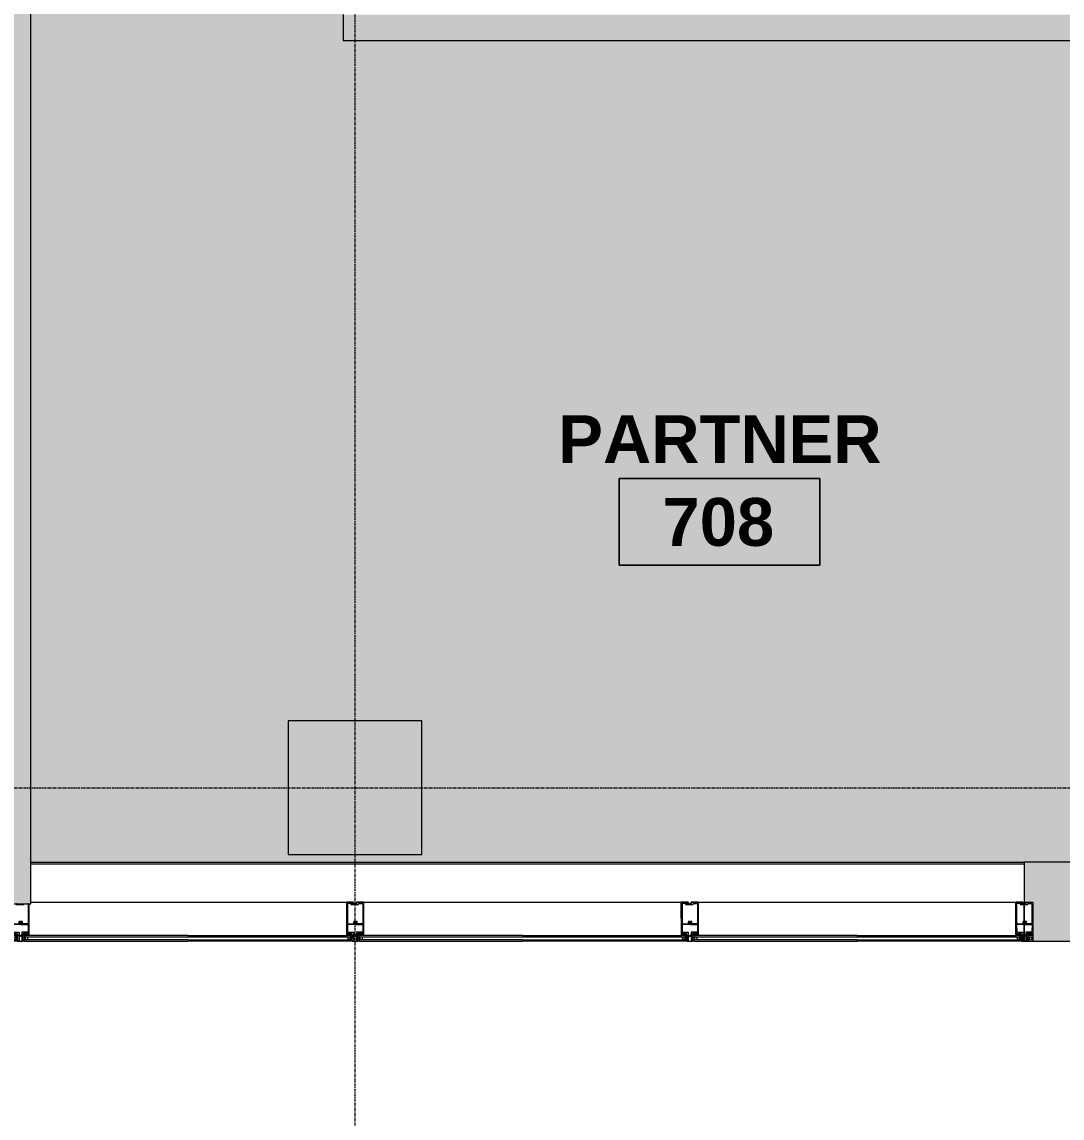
# Model space of a CAD drawing. Header units: inches. Extents: x -203 to 2070, y -968 to 768.
# Drawn here: x 1495 to 1681.5, y -570.5 to -374.1 of the extents above; entities that cross this region are included whole.
import ezdxf

# ---------------------------------------------------------------- set-up
doc = ezdxf.new("R2010")
doc.units = ezdxf.units.IN
doc.header["$MEASUREMENT"] = 0
doc.linetypes.add('Grid Line 1_2_', pattern=[0.875, 0.5, -0.125, 0.125, -0.125])
for name, color, linetype, lineweight in [('A-AREA-IDEN', 2, 'Continuous', 9), ('A-DETL-GENF', 92, 'Continuous', 9), ('A-DETL-THIN', 151, 'Continuous', 9), ('A-Glaz-Exst', 7, 'Continuous', 9), ('A-WALL', 113, 'Continuous', 13), ('A-Wall-Exst', 7, 'Continuous', 9), ('A-WALL-PATT', 111, 'Continuous', 13), ('Jenner and Block 7fl_BB_dwg', 8, 'Continuous', 9), ('S-GRID', 1, 'Continuous', 9)]:
    doc.layers.add(name, color=color, linetype=linetype, lineweight=lineweight)
doc.styles.add('Swis721 Lt BT_B', font='', dxfattribs={"height": 8.583975})
doc.styles.get('Swis721 Lt BT_B').set_extended_font_data('Swis721 Lt BT', bold=True)

# ---------------------------------------------------------------- blocks, each defined once
blk = doc.blocks.new('Jenner and Block 7fl_BB_dwg_CW-STRIP-V14-LEVEL 7 - POWER _ SIGNAL')
at = {"layer": 'A-Glaz-Exst'}
for p, q in [((-124.05, -51.17), (-123.01, -50.73)), ((-120.76, -51.54), (-120.96, -51.08)), ((-127.5, -52.64), (-124.39, -51.32)), ((-124.23, -51.38), (-123.91, -52.13)), ((-124.09, -52.63), (-124.08, -52.59)), ((-124.09, -52.78), (-124.03, -52.91)), ((-124.06, -52.65), (-124.04, -52.6)), ((-124.04, -52.43), (-123.99, -52.37)), ((-124.01, -52.57), (-123.8, -52.48)), ((-123.96, -52.47), (-123.97, -52.44)), ((-123.96, -52.36), (-123.88, -52.36)), ((-123.92, -52.42), (-123.9, -52.45)), ((-123.75, -52.48), (-123.71, -52.5)), ((-123.74, -52.44), (-123.69, -52.46)), ((-123.25, -53.69), (-123.64, -52.78)), ((-123.59, -52.56), (-123.13, -53.64)), ((-121.88, -51.54), (-122.01, -51.58)), ((-121.75, -51.73), (-121.85, -51.55)), ((-121.68, -51.87), (-121.79, -51.93)), ((-121.72, -51.64), (-121.66, -51.83)), ((-127.2, -53.33), (-127.26, -53.35)), ((-126.62, -54.54), (-127.12, -53.36)), ((-126.7, -54.61), (-126.64, -54.58)), ((-126.42, -55.17), (-123.32, -53.85)), ((-122.97, -53.7), (-121.94, -53.26))]:
    blk.add_line(p, q, dxfattribs=at)
at = {"layer": 'A-Glaz-Exst', "flags": 128}
for points in [[(-133.51, -24.09), (-122.34, -50.38), (-122.08, -51.01), (-121.85, -50.92), (-133.28, -23.99)], [(-132.82, -23.8), (-121.39, -50.72), (-121.16, -50.62), (-132.59, -23.7)], [(-122.46, -50.43), (-122.48, -50.37), (-127.6, -52.55)], [(-127.6, -52.55), (-122.48, -50.37), (-122.46, -50.43), (-122.34, -50.38), (-122.46, -50.43), (-122.69, -50.53)], [(-122.85, -50.8), (-122.46, -51.72), (-121.94, -51.5), (-121.95, -51.47), (-121.99, -51.48), (-122.01, -51.45), (-121.87, -51.38), (-121.85, -51.42), (-121.89, -51.45), (-121.88, -51.47), (-121.82, -51.45), (-120.96, -51.08), (-121.06, -50.85)], [(-122.34, -50.38), (-122.54, -50.87), (-122.2, -50.73), (-122.69, -50.53), (-122.37, -51.28)], [(-121.82, -51.45), (-120.96, -51.08), (-121.06, -50.85), (-122.21, -51.34)], [(-121.99, -50.5), (-122.02, -50.42), (-121.62, -50.24), (-121.59, -50.33)], [(-121.96, -50.56), (-121.94, -50.62), (-121.84, -50.78), (-121.49, -50.63), (-121.54, -50.45), (-121.56, -50.39)], [(-109.83, -79.22), (-121.26, -52.3), (-121.49, -52.4), (-121.22, -53.03), (-121.34, -53.08), (-121.31, -53.13), (-126.43, -55.31)], [(-123.94, -52.21), (-124.27, -52.35), (-124.17, -52.58), (-123.98, -52.5)], [(-123.87, -52.45), (-123.67, -52.37), (-124.11, -51.34)], [(-124.08, -52.57), (-124.09, -52.55), (-123.98, -52.5), (-124, -52.45), (-124.02, -52.45)], [(-123.87, -52.39), (-123.89, -52.4), (-123.87, -52.45), (-123.76, -52.41), (-123.75, -52.43)], [(-121.87, -53.1), (-122.26, -52.18), (-121.74, -51.96), (-121.73, -51.99), (-121.77, -52.01), (-121.75, -52.05), (-121.61, -51.99), (-121.63, -51.95), (-121.67, -51.96), (-121.68, -51.93), (-121.57, -51.89), (-121.69, -51.6), (-121.7, -51.6), (-121.69, -51.6), (-121.57, -51.89), (-120.76, -51.54), (-120.67, -51.77), (-121.82, -52.26)], [(-122.05, -51.56), (-122.05, -51.55), (-121.94, -51.5)], [(-110.06, -79.32), (-121.22, -53.03), (-121.71, -52.83), (-121.37, -52.68), (-121.57, -53.17), (-121.88, -52.43)], [(-121.7, -51.74), (-121.82, -51.45), (-121.7, -51.74), (-121.71, -51.74)], [(-121.81, -51.97), (-121.8, -51.98), (-121.74, -51.96)], [(-121.08, -52.63), (-121.11, -52.57), (-121.15, -52.39), (-120.81, -52.24), (-120.71, -52.4), (-120.68, -52.46)], [(-121.06, -52.69), (-121.02, -52.77), (-120.62, -52.6), (-120.66, -52.52)], [(-109.37, -79.03), (-120.8, -52.1), (-120.57, -52), (-109.14, -78.93)], [(-126.43, -55.31), (-121.31, -53.13), (-121.34, -53.08), (-121.57, -53.17)]]:
    blk.add_lwpolyline(points, dxfattribs=at)
blk.add_lwpolyline([(-120.67, -51.77), (-120.76, -51.54), (-121.57, -51.89), (-120.76, -51.54)], close=True, dxfattribs=at)
at = {"layer": 'A-Glaz-Exst'}
for centre, radius in [((-121.98, -50.53), 0.0312), ((-121.57, -50.36), 0.0313), ((-121.07, -52.66), 0.0312), ((-120.67, -52.49), 0.0312)]:
    blk.add_circle(centre, radius, dxfattribs=at)
for centre, radius, start, end in [((-122.96, -50.85), 0.125, 23.0045, 113.0045), ((-122.22, -51.15), 0.313, 76.1346, 149.8744), ((-122.18, -51.16), 0.221, 68.0045, 194.8744), ((-121.97, -51.25), 0.257, 114.4891, 201.5199), ((-121.43, -51.25), 0.531, 84.932, 141.077), ((-121.55, -50.92), 0.145, 75.2021, 272.5168), ((-121.46, -50.89), 0.13, 309.3067, 96.5963), ((-121.06, -50.72), 0.266, 174.932, 231.077), ((-121.01, -50.7), 0.266, 174.932, 231.077), ((-120.95, -50.67), 0.266, 174.932, 231.077), ((-120.89, -50.65), 0.266, 174.932, 231.077), ((-127.45, -52.75), 0.125, 113.0045, 144.8243), ((-124.34, -51.43), 0.125, 23.0045, 113.0045), ((-124, -51.29), 0.125, 113.0045, 203.0045), ((-124.01, -52.66), 0.089, 160.7135, 253.0177), ((-124.03, -52.23), 0.548, 263.7768, 322.8434), ((-124.09, -52.58), 0.0197, 337.7655, 23.0045), ((-123.99, -52.65), 0.0695, 179.3043, 235.285), ((-124.03, -52.58), 0.0139, 50.356, 225.537), ((-124.03, -52.44), 0.016, 138.4428, 293.0045), ((-124.03, -52.23), 0.517, 269.0257, 316.9833), ((-124.05, -52.6), 0.0118, 337.7655, 45.537), ((-124.02, -52.26), 0.451, 268.6149, 317.394), ((-124.03, -52.23), 0.673, 269.5765, 305.68), ((-124.02, -52.56), 0.0118, 230.356, 293.0045), ((-123.96, -52.4), 0.04, 87.5662, 138.4428), ((-123.94, -52.43), 0.0306, 26.7074, 199.3016), ((-123.93, -52.46), 0.0306, 206.7074, 19.3016), ((-123.97, -52.16), 0.0625, 293.0045, 23.0045), ((-123.88, -52.38), 0.016, 293.0045, 87.5662), ((-123.8, -52.47), 0.0118, 293.0045, 355.653), ((-123.77, -52.47), 0.0139, 0.472, 175.653), ((-123.75, -52.47), 0.0118, 180.472, 248.2435), ((-123.73, -52.43), 0.0197, 203.0045, 248.2435), ((-123.75, -52.55), 0.0695, 350.7239, 46.7046), ((-123.73, -52.54), 0.089, 332.9913, 65.2955), ((-122.26, -51.23), 0.125, 203.0045, 293.0045), ((-122.02, -51.55), 0.0312, 203.0045, 288.0045), ((-121.77, -52.38), 0.125, 113.0045, 203.0045), ((-121.88, -51.57), 0.0312, 23.0045, 108.0045), ((-121.67, -52.37), 0.221, 211.1346, 338.0045), ((-121.58, -52.16), 0.257, 204.4891, 291.5199), ((-121.78, -51.95), 0.0312, 118.0045, 203.0045), ((-121.69, -52.41), 0.313, 256.1346, 329.8744), ((-121.72, -51.71), 0.0313, 208.0045, 293.0045), ((-121.69, -51.63), 0.0313, 113.0045, 198.0045), ((-121.69, -51.84), 0.0312, 298.0045, 23.0045), ((-121.21, -51.77), 0.531, 264.932, 321.077), ((-121.06, -52.09), 0.145, 133.4921, 330.8069), ((-120.97, -52.04), 0.13, 309.4127, 96.7023), ((-120.57, -51.87), 0.266, 174.932, 231.077), ((-120.52, -51.85), 0.266, 174.932, 231.077), ((-120.46, -51.82), 0.266, 174.932, 231.077), ((-120.4, -51.8), 0.266, 174.932, 231.077), ((-127.18, -53.39), 0.0625, 23.0045, 113.0045), ((-126.71, -54.58), 0.0312, 203.0045, 293.0045), ((-126.65, -54.55), 0.0313, 293.0045, 23.0045), ((-123.37, -53.73), 0.125, 293.0045, 23.0045), ((-123.02, -53.59), 0.125, 203.0045, 293.0045), ((-121.98, -53.15), 0.125, 293.0045, 23.0045), ((-126.47, -55.05), 0.125, 261.1847, 293.0045)]:
    blk.add_arc(centre, radius, start, end, dxfattribs=at)
blk = doc.blocks.new('Jenner and Block 7fl_BB_dwg_CW-STRIP-5551912-LEVEL 7 - POWER _ SIGNAL')
at = {"layer": 'A-Glaz-Exst'}
for p, q in [((-124.05, -51.17), (-123.01, -50.73)), ((-120.76, -51.54), (-120.96, -51.08)), ((-127.34, -53.32), (-127.56, -52.8)), ((-127.5, -52.64), (-124.39, -51.32)), ((-124.23, -51.38), (-123.91, -52.13)), ((-124.09, -52.63), (-124.08, -52.59)), ((-124.09, -52.78), (-124.03, -52.91)), ((-124.06, -52.65), (-124.04, -52.6)), ((-124.04, -52.43), (-123.99, -52.37)), ((-124.01, -52.57), (-123.8, -52.48)), ((-123.96, -52.47), (-123.97, -52.44)), ((-123.96, -52.36), (-123.88, -52.36)), ((-123.92, -52.42), (-123.9, -52.45)), ((-123.75, -52.48), (-123.71, -52.5)), ((-123.74, -52.44), (-123.69, -52.46)), ((-123.25, -53.69), (-123.64, -52.78)), ((-123.59, -52.56), (-123.13, -53.64)), ((-121.88, -51.54), (-122.01, -51.58)), ((-121.75, -51.73), (-121.85, -51.55)), ((-121.68, -51.87), (-121.79, -51.93)), ((-121.72, -51.64), (-121.66, -51.83)), ((-127.2, -53.33), (-127.26, -53.35)), ((-126.62, -54.54), (-127.12, -53.36)), ((-126.7, -54.61), (-126.64, -54.58)), ((-126.42, -55.17), (-123.32, -53.85)), ((-122.97, -53.7), (-121.94, -53.26))]:
    blk.add_line(p, q, dxfattribs=at)
at = {"layer": 'A-Glaz-Exst', "flags": 128}
for points in [[(-133.51, -24.09), (-122.34, -50.38), (-122.08, -51.01), (-121.85, -50.92), (-133.28, -23.99)], [(-132.82, -23.8), (-121.39, -50.72), (-121.16, -50.62), (-132.59, -23.7)], [(-122.46, -50.43), (-122.48, -50.37), (-127.89, -52.67), (-127.4, -53.82), (-127.17, -53.72), (-127.4, -53.82), (-127.89, -52.67), (-122.48, -50.37), (-122.46, -50.43), (-122.34, -50.38), (-122.46, -50.43), (-122.69, -50.53)], [(-122.85, -50.8), (-122.46, -51.72), (-121.94, -51.5), (-121.95, -51.47), (-121.99, -51.48), (-122.01, -51.45), (-121.87, -51.38), (-121.85, -51.42), (-121.89, -51.45), (-121.88, -51.47), (-121.82, -51.45), (-120.96, -51.08), (-121.06, -50.85)], [(-122.34, -50.38), (-122.54, -50.87), (-122.2, -50.73), (-122.69, -50.53), (-122.37, -51.28)], [(-121.82, -51.45), (-120.96, -51.08), (-121.06, -50.85), (-122.21, -51.34)], [(-121.99, -50.5), (-122.02, -50.42), (-121.62, -50.24), (-121.59, -50.33)], [(-121.96, -50.56), (-121.94, -50.62), (-121.84, -50.78), (-121.49, -50.63), (-121.54, -50.45), (-121.56, -50.39)], [(-109.83, -79.22), (-121.26, -52.3), (-121.49, -52.4), (-121.22, -53.03), (-121.34, -53.08), (-121.31, -53.13), (-126.72, -55.43), (-127.21, -54.28), (-126.95, -54.17), (-126.98, -54.18), (-127.21, -54.28), (-126.72, -55.43), (-121.31, -53.13), (-121.34, -53.08), (-121.57, -53.17)], [(-123.94, -52.21), (-124.27, -52.35), (-124.17, -52.58), (-123.98, -52.5)], [(-123.87, -52.45), (-123.67, -52.37), (-124.11, -51.34)], [(-124.08, -52.57), (-124.09, -52.55), (-123.98, -52.5), (-124, -52.45), (-124.02, -52.45)], [(-123.87, -52.39), (-123.89, -52.4), (-123.87, -52.45), (-123.76, -52.41), (-123.75, -52.43)], [(-121.87, -53.1), (-122.26, -52.18), (-121.74, -51.96), (-121.73, -51.99), (-121.77, -52.01), (-121.75, -52.05), (-121.61, -51.99), (-121.63, -51.95), (-121.67, -51.96), (-121.68, -51.93), (-121.57, -51.89), (-121.69, -51.6), (-121.7, -51.6), (-121.69, -51.6), (-121.57, -51.89), (-120.76, -51.54), (-120.67, -51.77), (-121.82, -52.26)], [(-122.05, -51.56), (-122.05, -51.55), (-121.94, -51.5)], [(-110.06, -79.32), (-121.22, -53.03), (-121.71, -52.83), (-121.37, -52.68), (-121.57, -53.17), (-121.88, -52.43)], [(-121.7, -51.74), (-121.82, -51.45), (-121.7, -51.74), (-121.71, -51.74)], [(-121.81, -51.97), (-121.8, -51.98), (-121.74, -51.96)], [(-121.08, -52.63), (-121.11, -52.57), (-121.15, -52.39), (-120.81, -52.24), (-120.71, -52.4), (-120.68, -52.46)], [(-121.06, -52.69), (-121.02, -52.77), (-120.62, -52.6), (-120.66, -52.52)], [(-109.37, -79.03), (-120.8, -52.1), (-120.57, -52), (-109.14, -78.93)], [(-126.88, -54.24), (-126.91, -54.19), (-127.09, -53.75), (-126.74, -54.59)], [(-126.92, -54.33), (-126.83, -54.53), (-126.86, -54.54), (-126.88, -54.5), (-126.92, -54.51), (-126.86, -54.66), (-126.82, -54.64), (-126.84, -54.6), (-126.81, -54.58), (-126.59, -55.1)]]:
    blk.add_lwpolyline(points, dxfattribs=at)
blk.add_lwpolyline([(-120.67, -51.77), (-120.76, -51.54), (-121.57, -51.89), (-120.76, -51.54)], close=True, dxfattribs=at)
at = {"layer": 'A-Glaz-Exst'}
for centre, radius in [((-121.98, -50.53), 0.0312), ((-121.57, -50.36), 0.0313), ((-121.07, -52.66), 0.0312), ((-120.67, -52.49), 0.0312)]:
    blk.add_circle(centre, radius, dxfattribs=at)
for centre, radius, start, end in [((-122.96, -50.85), 0.125, 23.0045, 113.0045), ((-122.22, -51.15), 0.313, 76.1346, 149.8744), ((-122.18, -51.16), 0.221, 68.0045, 194.8744), ((-121.97, -51.25), 0.257, 114.4891, 201.5199), ((-121.43, -51.25), 0.531, 84.932, 141.077), ((-121.55, -50.92), 0.145, 75.2021, 272.5168), ((-121.46, -50.89), 0.13, 309.3067, 96.5963), ((-121.06, -50.72), 0.266, 174.932, 231.077), ((-121.01, -50.7), 0.266, 174.932, 231.077), ((-120.95, -50.67), 0.266, 174.932, 231.077), ((-120.89, -50.65), 0.266, 174.932, 231.077), ((-127.45, -52.75), 0.125, 113.0045, 203.0045), ((-124.34, -51.43), 0.125, 23.0045, 113.0045), ((-124, -51.29), 0.125, 113.0045, 203.0045), ((-124.01, -52.66), 0.089, 160.7135, 253.0177), ((-124.03, -52.23), 0.548, 263.7768, 322.8434), ((-124.09, -52.58), 0.0197, 337.7655, 23.0045), ((-123.99, -52.65), 0.0695, 179.3043, 235.285), ((-124.03, -52.58), 0.0139, 50.356, 225.537), ((-124.03, -52.44), 0.016, 138.4428, 293.0045), ((-124.03, -52.23), 0.517, 269.0257, 316.9833), ((-124.05, -52.6), 0.0118, 337.7655, 45.537), ((-124.02, -52.26), 0.451, 268.6149, 317.394), ((-124.03, -52.23), 0.673, 269.5765, 305.68), ((-124.02, -52.56), 0.0118, 230.356, 293.0045), ((-123.96, -52.4), 0.04, 87.5662, 138.4428), ((-123.94, -52.43), 0.0306, 26.7074, 199.3016), ((-123.93, -52.46), 0.0306, 206.7074, 19.3016), ((-123.97, -52.16), 0.0625, 293.0045, 23.0045), ((-123.88, -52.38), 0.016, 293.0045, 87.5662), ((-123.8, -52.47), 0.0118, 293.0045, 355.653), ((-123.77, -52.47), 0.0139, 0.472, 175.653), ((-123.75, -52.47), 0.0118, 180.472, 248.2435), ((-123.73, -52.43), 0.0197, 203.0045, 248.2435), ((-123.75, -52.55), 0.0695, 350.7239, 46.7046), ((-123.73, -52.54), 0.089, 332.9913, 65.2955), ((-122.26, -51.23), 0.125, 203.0045, 293.0045), ((-122.02, -51.55), 0.0312, 203.0045, 288.0045), ((-121.77, -52.38), 0.125, 113.0045, 203.0045), ((-121.88, -51.57), 0.0312, 23.0045, 108.0045), ((-121.67, -52.37), 0.221, 211.1346, 338.0045), ((-121.58, -52.16), 0.257, 204.4891, 291.5199), ((-121.78, -51.95), 0.0312, 118.0045, 203.0045), ((-121.69, -52.41), 0.313, 256.1346, 329.8744), ((-121.72, -51.71), 0.0313, 208.0045, 293.0045), ((-121.69, -51.63), 0.0313, 113.0045, 198.0045), ((-121.69, -51.84), 0.0312, 298.0045, 23.0045), ((-121.21, -51.77), 0.531, 264.932, 321.077), ((-121.06, -52.09), 0.145, 133.4921, 330.8069), ((-120.97, -52.04), 0.13, 309.4127, 96.7023), ((-120.57, -51.87), 0.266, 174.932, 231.077), ((-120.52, -51.85), 0.266, 174.932, 231.077), ((-120.46, -51.82), 0.266, 174.932, 231.077), ((-120.4, -51.8), 0.266, 174.932, 231.077), ((-127.29, -53.29), 0.0625, 203.0045, 293.0045), ((-127.18, -53.39), 0.0625, 23.0045, 113.0045), ((-127.15, -53.78), 0.0625, 23.0045, 113.0045), ((-127.15, -53.78), 0.0625, 23.0045, 113.0045), ((-126.94, -54.2), 0.0312, 23.0045, 113.0045), ((-126.94, -54.2), 0.0312, 23.0045, 113.0045), ((-126.89, -54.31), 0.0312, 113.0045, 203.0045), ((-126.91, -54.26), 0.0313, 293.0045, 23.0045), ((-126.71, -54.58), 0.0312, 203.0045, 293.0045), ((-126.65, -54.55), 0.0313, 293.0045, 23.0045), ((-123.37, -53.73), 0.125, 293.0045, 23.0045), ((-123.02, -53.59), 0.125, 203.0045, 293.0045), ((-121.98, -53.15), 0.125, 293.0045, 23.0045), ((-126.47, -55.05), 0.125, 203.0045, 293.0045)]:
    blk.add_arc(centre, radius, start, end, dxfattribs=at)
blk = doc.blocks.new('Jenner and Block 7fl_BB_dwg_CW-STRIP-V22-LEVEL 7 - POWER _ SIGNAL')
at = {"layer": 'A-Glaz-Exst'}
for p, q in [((-124.05, -51.17), (-123.01, -50.73)), ((-122.46, -50.43), (-122.48, -50.37)), ((-120.76, -51.54), (-120.96, -51.08)), ((-127.34, -53.32), (-127.56, -52.8)), ((-127.5, -52.64), (-124.39, -51.32)), ((-124.23, -51.38), (-123.91, -52.13)), ((-124.09, -52.63), (-124.08, -52.59)), ((-124.09, -52.78), (-124.03, -52.91)), ((-124.06, -52.65), (-124.04, -52.6)), ((-124.04, -52.43), (-123.99, -52.37)), ((-124.01, -52.57), (-123.8, -52.48)), ((-123.96, -52.47), (-123.97, -52.44)), ((-123.96, -52.36), (-123.88, -52.36)), ((-123.92, -52.42), (-123.9, -52.45)), ((-123.75, -52.48), (-123.71, -52.5)), ((-123.74, -52.44), (-123.69, -52.46)), ((-123.25, -53.69), (-123.64, -52.78)), ((-123.59, -52.56), (-123.13, -53.64)), ((-121.88, -51.54), (-122.01, -51.58)), ((-121.75, -51.73), (-121.85, -51.55)), ((-121.68, -51.87), (-121.79, -51.93)), ((-121.72, -51.64), (-121.66, -51.83)), ((-127.2, -53.33), (-127.26, -53.35)), ((-126.62, -54.54), (-127.12, -53.36)), ((-126.7, -54.61), (-126.64, -54.58)), ((-126.42, -55.17), (-123.32, -53.85)), ((-122.97, -53.7), (-121.94, -53.26))]:
    blk.add_line(p, q, dxfattribs=at)
at = {"layer": 'A-Glaz-Exst', "flags": 128}
for points in [[(-122.85, -50.8), (-122.46, -51.72), (-121.94, -51.5), (-121.95, -51.47), (-121.99, -51.48), (-122.01, -51.45), (-121.87, -51.38), (-121.85, -51.42), (-121.89, -51.45), (-121.88, -51.47), (-121.82, -51.45), (-120.96, -51.08), (-121.06, -50.85)], [(-122.48, -50.37), (-122.46, -50.43), (-122.34, -50.38), (-122.46, -50.43), (-122.69, -50.53)], [(-122.34, -50.38), (-122.54, -50.87), (-122.2, -50.73), (-122.69, -50.53), (-122.37, -51.28)], [(-122.37, -50.32), (-122.34, -50.38), (-122.08, -51.01), (-121.85, -50.92), (-122.14, -50.23)], [(-121.82, -51.45), (-120.96, -51.08), (-121.06, -50.85), (-122.21, -51.34)], [(-121.99, -50.5), (-122.02, -50.42), (-121.62, -50.24), (-121.59, -50.33)], [(-121.96, -50.56), (-121.94, -50.62), (-121.84, -50.78), (-121.49, -50.63), (-121.54, -50.45), (-121.56, -50.39)], [(-121.68, -50.03), (-121.39, -50.72), (-121.16, -50.62), (-121.45, -49.93)], [(-109.83, -79.22), (-121.26, -52.3), (-121.49, -52.4), (-121.22, -53.03), (-121.34, -53.08), (-121.31, -53.13), (-126.72, -55.43), (-127.21, -54.28), (-126.95, -54.17), (-126.98, -54.18), (-127.21, -54.28), (-126.72, -55.43), (-121.31, -53.13), (-121.34, -53.08), (-121.57, -53.17)], [(-123.94, -52.21), (-124.27, -52.35), (-124.17, -52.58), (-123.98, -52.5)], [(-123.87, -52.45), (-123.67, -52.37), (-124.11, -51.34)], [(-124.08, -52.57), (-124.09, -52.55), (-123.98, -52.5), (-124, -52.45), (-124.02, -52.45)], [(-123.87, -52.39), (-123.89, -52.4), (-123.87, -52.45), (-123.76, -52.41), (-123.75, -52.43)], [(-121.87, -53.1), (-122.26, -52.18), (-121.74, -51.96), (-121.73, -51.99), (-121.77, -52.01), (-121.75, -52.05), (-121.61, -51.99), (-121.63, -51.95), (-121.67, -51.96), (-121.68, -51.93), (-121.57, -51.89), (-121.69, -51.6), (-121.7, -51.6), (-121.69, -51.6), (-121.57, -51.89), (-120.76, -51.54), (-120.67, -51.77), (-121.82, -52.26)], [(-122.05, -51.56), (-122.05, -51.55), (-121.94, -51.5)], [(-110.06, -79.32), (-121.22, -53.03), (-121.71, -52.83), (-121.37, -52.68), (-121.57, -53.17), (-121.88, -52.43)], [(-121.7, -51.74), (-121.82, -51.45), (-121.7, -51.74), (-121.71, -51.74)], [(-121.81, -51.97), (-121.8, -51.98), (-121.74, -51.96)], [(-121.08, -52.63), (-121.11, -52.57), (-121.15, -52.39), (-120.81, -52.24), (-120.71, -52.4), (-120.68, -52.46)], [(-121.06, -52.69), (-121.02, -52.77), (-120.62, -52.6), (-120.66, -52.52)], [(-109.37, -79.03), (-120.8, -52.1), (-120.57, -52), (-109.14, -78.93)], [(-126.88, -54.24), (-126.91, -54.19), (-127.09, -53.75), (-126.74, -54.59)], [(-126.92, -54.33), (-126.83, -54.53), (-126.86, -54.54), (-126.88, -54.5), (-126.92, -54.51), (-126.86, -54.66), (-126.82, -54.64), (-126.84, -54.6), (-126.81, -54.58), (-126.59, -55.1)]]:
    blk.add_lwpolyline(points, dxfattribs=at)
for points in [[(-120.67, -51.77), (-120.76, -51.54), (-121.57, -51.89), (-120.76, -51.54)], [(-127.4, -53.82), (-127.17, -53.72)]]:
    blk.add_lwpolyline(points, close=True, dxfattribs=at)
at = {"layer": 'A-Glaz-Exst'}
for centre, radius in [((-121.98, -50.53), 0.0312), ((-121.57, -50.36), 0.0313), ((-121.07, -52.66), 0.0312), ((-120.67, -52.49), 0.0312)]:
    blk.add_circle(centre, radius, dxfattribs=at)
for centre, radius, start, end in [((-122.96, -50.85), 0.125, 23.0045, 113.0045), ((-122.22, -51.15), 0.313, 76.1346, 149.8744), ((-122.18, -51.16), 0.221, 68.0045, 194.8744), ((-121.97, -51.25), 0.257, 114.4891, 201.5199), ((-121.43, -51.25), 0.531, 84.932, 141.077), ((-121.55, -50.92), 0.145, 75.2021, 272.5168), ((-121.46, -50.89), 0.13, 309.3067, 96.5963), ((-121.06, -50.72), 0.266, 174.932, 231.077), ((-121.01, -50.7), 0.266, 174.932, 231.077), ((-120.95, -50.67), 0.266, 174.932, 231.077), ((-120.89, -50.65), 0.266, 174.932, 231.077), ((-127.45, -52.75), 0.125, 113.0045, 203.0045), ((-124.34, -51.43), 0.125, 23.0045, 113.0045), ((-124, -51.29), 0.125, 113.0045, 203.0045), ((-124.01, -52.66), 0.089, 160.7135, 253.0177), ((-124.03, -52.23), 0.548, 263.7768, 322.8434), ((-124.09, -52.58), 0.0197, 337.7655, 23.0045), ((-123.99, -52.65), 0.0695, 179.3043, 235.285), ((-124.03, -52.58), 0.0139, 50.356, 225.537), ((-124.03, -52.44), 0.016, 138.4428, 293.0045), ((-124.03, -52.23), 0.517, 269.0257, 316.9833), ((-124.05, -52.6), 0.0118, 337.7655, 45.537), ((-124.02, -52.26), 0.451, 268.6149, 317.394), ((-124.03, -52.23), 0.673, 269.5765, 305.68), ((-124.02, -52.56), 0.0118, 230.356, 293.0045), ((-123.96, -52.4), 0.04, 87.5662, 138.4428), ((-123.94, -52.43), 0.0306, 26.7074, 199.3016), ((-123.93, -52.46), 0.0306, 206.7074, 19.3016), ((-123.97, -52.16), 0.0625, 293.0045, 23.0045), ((-123.88, -52.38), 0.016, 293.0045, 87.5662), ((-123.8, -52.47), 0.0118, 293.0045, 355.653), ((-123.77, -52.47), 0.0139, 0.472, 175.653), ((-123.75, -52.47), 0.0118, 180.472, 248.2435), ((-123.73, -52.43), 0.0197, 203.0045, 248.2435), ((-123.75, -52.55), 0.0695, 350.7239, 46.7046), ((-123.73, -52.54), 0.089, 332.9913, 65.2955), ((-122.26, -51.23), 0.125, 203.0045, 293.0045), ((-122.02, -51.55), 0.0312, 203.0045, 288.0045), ((-121.77, -52.38), 0.125, 113.0045, 203.0045), ((-121.88, -51.57), 0.0312, 23.0045, 108.0045), ((-121.67, -52.37), 0.221, 211.1346, 338.0045), ((-121.58, -52.16), 0.257, 204.4891, 291.5199), ((-121.78, -51.95), 0.0312, 118.0045, 203.0045), ((-121.69, -52.41), 0.313, 256.1346, 329.8744), ((-121.72, -51.71), 0.0313, 208.0045, 293.0045), ((-121.69, -51.63), 0.0313, 113.0045, 198.0045), ((-121.69, -51.84), 0.0312, 298.0045, 23.0045), ((-121.21, -51.77), 0.531, 264.932, 321.077), ((-121.06, -52.09), 0.145, 133.4921, 330.8069), ((-120.97, -52.04), 0.13, 309.4127, 96.7023), ((-120.57, -51.87), 0.266, 174.932, 231.077), ((-120.52, -51.85), 0.266, 174.932, 231.077), ((-120.46, -51.82), 0.266, 174.932, 231.077), ((-120.4, -51.8), 0.266, 174.932, 231.077), ((-127.29, -53.29), 0.0625, 203.0045, 293.0045), ((-127.18, -53.39), 0.0625, 23.0045, 113.0045), ((-127.15, -53.78), 0.0625, 23.0045, 113.0045), ((-127.15, -53.78), 0.0625, 23.0045, 113.0045), ((-126.94, -54.2), 0.0312, 23.0045, 113.0045), ((-126.94, -54.2), 0.0312, 23.0045, 113.0045), ((-126.89, -54.31), 0.0312, 113.0045, 203.0045), ((-126.91, -54.26), 0.0313, 293.0045, 23.0045), ((-126.71, -54.58), 0.0312, 203.0045, 293.0045), ((-126.65, -54.55), 0.0313, 293.0045, 23.0045), ((-123.37, -53.73), 0.125, 293.0045, 23.0045), ((-123.02, -53.59), 0.125, 203.0045, 293.0045), ((-121.98, -53.15), 0.125, 293.0045, 23.0045), ((-126.47, -55.05), 0.125, 203.0045, 293.0045)]:
    blk.add_arc(centre, radius, start, end, dxfattribs=at)
blk = doc.blocks.new('Jenner and Block 7fl_BB_dwg-4985401-LEVEL 7 - POWER _ SIGNAL')
at = {"layer": 'A-Glaz-Exst'}
for p, q in [((1496.61, -524.94), (1674.68, -524.94)), ((1496.61, -531.81), (1553.23, -531.81)), ((1556.23, -531.81), (1613.23, -531.81)), ((1616.23, -531.81), (1673.23, -531.81))]:
    blk.add_line(p, q, dxfattribs=at)
at = {"layer": 'A-Wall-Exst', "flags": 128}
blk.add_lwpolyline([(1674.68, -531.81), (1674.68, -538.81), (1676.23, -538.81)], dxfattribs=at)
at = {"layer": 'A-WALL-PATT', "color": 7, "lineweight": 9}
blk.add_line((1674.68, -538.81), (1674.68, -531.81), dxfattribs=at)
at = {"rotation": 246.9955198969619}
for name, p in [('Jenner and Block 7fl_BB_dwg_CW-STRIP-V14-LEVEL 7 - POWER _ SIGNAL', (1494.73, -670.12)), ('Jenner and Block 7fl_BB_dwg_CW-STRIP-5551912-LEVEL 7 - POWER _ SIGNAL', (1554.73, -670.12)), ('Jenner and Block 7fl_BB_dwg_CW-STRIP-5551912-LEVEL 7 - POWER _ SIGNAL', (1614.73, -670.12)), ('Jenner and Block 7fl_BB_dwg_CW-STRIP-V22-LEVEL 7 - POWER _ SIGNAL', (1674.73, -670.12))]:
    blk.add_blockref(name, p, dxfattribs=at)
blk = doc.blocks.new('Jenner and Block 7fl_BB_dwg-V54-LEVEL 7 - POWER _ SIGNAL')
at = {"layer": 'A-Glaz-Exst'}
for p, q in [((1496.61, -524.94), (1674.68, -524.94)), ((1496.61, -531.81), (1553.23, -531.81)), ((1556.23, -531.81), (1613.23, -531.81)), ((1616.23, -531.81), (1673.23, -531.81))]:
    blk.add_line(p, q, dxfattribs=at)
at = {"layer": 'A-Wall-Exst', "flags": 128}
blk.add_lwpolyline([(1674.68, -531.81), (1674.68, -538.81), (1676.23, -538.81)], dxfattribs=at)
at = {"layer": 'A-WALL-PATT', "color": 7, "lineweight": 9}
blk.add_line((1674.68, -538.81), (1674.68, -531.81), dxfattribs=at)
at = {"rotation": 246.9955198969619}
for name, p in [('Jenner and Block 7fl_BB_dwg_CW-STRIP-V14-LEVEL 7 - POWER _ SIGNAL', (1494.73, -670.12)), ('Jenner and Block 7fl_BB_dwg_CW-STRIP-5551912-LEVEL 7 - POWER _ SIGNAL', (1554.73, -670.12)), ('Jenner and Block 7fl_BB_dwg_CW-STRIP-5551912-LEVEL 7 - POWER _ SIGNAL', (1614.73, -670.12)), ('Jenner and Block 7fl_BB_dwg_CW-STRIP-V22-LEVEL 7 - POWER _ SIGNAL', (1674.73, -670.12))]:
    blk.add_blockref(name, p, dxfattribs=at)
blk = doc.blocks.new('Room Tag - Room Name and Number-3379422-LEVEL 7 - POWER _ SIGNAL')
at = {"layer": 'A-AREA-IDEN'}
for p, q in [((-0.1881, -0.1636), (-0.1881, -0.0018)), ((-0.1881, -0.0018), (0.1869, -0.0018)), ((0.1869, -0.0018), (-0.1881, -0.0018)), ((-0.1881, -0.0018), (-0.1881, -0.1636)), ((0.1869, -0.0018), (0.1869, -0.1636)), ((0.1869, -0.1636), (0.1869, -0.0018)), ((0.1869, -0.1636), (-0.1881, -0.1636)), ((-0.1881, -0.1636), (0.1869, -0.1636))]:
    blk.add_line(p, q, dxfattribs=at)

msp = doc.modelspace()

# ---------------------------------------------------------------- hatches: boundary and pattern name
at = {"layer": 'A-DETL-GENF'}
h = msp.add_hatch(color=9, dxfattribs=at)
h.paths.add_polyline_path([(131.76, -847.99), (290.74, -780.5), (225.6, -627.04), (211.09, -633.2), (209.28, -628.94), (209.42, -628.88), (203.59, -616.37), (207.78, -614.42), (213.68, -627.08), (295.77, -592.23), (297.58, -596.49), (229.86, -625.23), (295, -778.69), (401.08, -733.65), (335.95, -580.2), (334.4, -580.86), (332.59, -576.6), (420.96, -539.09), (422.76, -543.35), (340.21, -578.39), (405.34, -731.84), (511.69, -686.69), (511.69, -619.13), (494.67, -619.13), (494.67, -614.13), (492.17, -614.13), (492.17, -540), (465.42, -540), (465.42, -525.24), (459.58, -527.72), (457.78, -523.46), (465.42, -520.22), (465.42, -507.38), (497.17, -507.38), (497.17, -511.56), (497.67, -511.56), (497.67, -516.56), (497.17, -516.56), (497.17, -614.13), (658.09, -614.13), (718.7, -588.4), (718.7, -513.05), (720.73, -513.05), (720.73, -508.94), (744.73, -508.94), (744.73, -513.19), (757.98, -510.06), (757.98, -505.44), (677.12, -505.36), (677.12, -505.44), (626.98, -505.44), (626.98, -505.32), (560.67, -505.32), (560.67, -516.56), (537.67, -516.56), (537.67, -511.56), (555.67, -511.56), (555.67, -395.31), (560.67, -395.31), (560.67, -438.44), (560.17, -438.44), (560.17, -441.94), (560.67, -441.94), (560.67, -498.32), (619.98, -498.32), (619.98, -477.94), (626.98, -477.94), (626.98, -501.94), (757.98, -501.94), (757.98, -376.94), (625.46, -376.94), (625.46, -433.44), (624.19, -433.44), (624.19, -433.94), (625.46, -433.94), (625.46, -441.94), (600.17, -441.94), (600.17, -438.44), (621.96, -438.44), (621.96, -303.25), (601.17, -303.25), (601.17, -299.75), (634.61, -299.75), (634.61, -357.01), (793.96, -357.01), (793.96, -230.99), (634.98, -230.99), (634.98, -254.99), (560.67, -254.98), (560.67, -299.75), (561.17, -299.75), (561.17, -303.25), (560.67, -303.25), (560.67, -346.75), (555.67, -346.75), (555.67, -249.98), (575.84, -249.98), (575.84, -200.84), (587.09, -200.84), (587.09, -243.74), (631.48, -243.74), (631.48, -224.99), (675.98, -224.99), (675.98, -160.84), (555.74, -160.84), (555.74, 0.66), (596.73, 0.66), (596.73, -16.34), (638.73, -16.34), (638.73, 0.66), (700.73, 0.66), (700.73, -16.34), (742.73, -16.34), (742.73, 0.66), (804.73, 0.66), (804.73, -16.34), (846.73, -16.34), (846.73, 0.66), (908.73, 0.66), (908.73, -16.34), (950.73, -16.34), (950.73, 0.66), (993.73, 0.66), (993.73, -121.74), (988.73, -121.74), (988.73, -121.34), (980.11, -121.34), (980.11, -122.59), (769.74, -122.59), (769.74, -217.72), (963.74, -217.72), (963.74, -199.94), (988.73, -199.94), (988.73, -161.74), (993.73, -161.74), (993.73, -227.33), (968.74, -227.33), (968.74, -227.44), (963.74, -227.44), (963.74, -224.72), (769.74, -224.72), (769.74, -224.99), (799.96, -224.99), (799.96, -303.86), (963.74, -303.86), (963.74, -267.44), (968.74, -267.44), (968.74, -343.74), (1450.3, -343.74), (1450.3, -347.49), (1376.3, -347.49), (1376.3, -524.65), (1491.98, -524.65), (1491.98, -347.49), (1490.3, -347.49), (1490.3, -343.74), (1499.3, -343.74), (1499.3, -347.49), (1496.61, -347.49), (1496.61, -524.65), (1723.7, -524.65), (1723.7, -377.36), (1552.61, -377.36), (1552.61, -347.49), (1539.3, -347.49), (1539.3, -343.74), (1552.61, -343.74), (1552.61, 339.9), (1723.3, 339.9), (1723.3, 351.59), (1731.86, 351.59), (1731.86, 355.59), (1736.48, 355.59), (1736.48, 351.59), (1910.23, 351.59), (1910.23, 580.43), (-120.35, 580.43), (-120.35, 406.96), (53.87, 406.96), (53.87, 426.96), (70.73, 426.96), (70.73, 422.34), (58.49, 422.34), (58.49, 402.34), (58.05, 402.34), (58.05, 327.65), (54.3, 327.65), (54.3, 402.34), (-120.35, 402.34), (-120.35, 286.96), (54.3, 286.96), (54.3, 287.65), (58.05, 287.65), (58.05, 279.65), (54.3, 279.65), (54.3, 282.34), (-120.35, 282.34), (-120.35, 166.96), (54.3, 166.96), (54.3, 239.65), (58.05, 239.65), (58.05, 160.65), (54.3, 160.65), (54.3, 162.34), (-120.35, 162.34), (-120.35, 0.55), (-80.76, 0.55), (-80.76, -12.89), (54.3, -12.89), (54.3, 120.65), (58.05, 120.65), (58.05, -20.2), (54.3, -20.2), (54.3, -17.52), (-80.76, -17.52), (-80.76, -30.95), (-120.35, -30.95), (-120.35, -193.04), (54.3, -193.04), (54.3, -60.2), (58.05, -60.2), (58.05, -218.21), (72.52, -252.29), (69.07, -253.76), (54.3, -218.97), (54.3, -197.66), (-120.35, -197.66), (-120.35, -254.17), (-74.96, -361.1), (84.5, -290.1), (84.7, -290.58), (88.16, -289.11), (140.82, -413.14), (137.36, -414.61), (86.31, -294.36), (-73.15, -365.35), (42.67, -638.13), (201.92, -566.67), (175.4, -504.2), (178.85, -502.74), (207.15, -569.39), (190.31, -576.95), (190.88, -578.17), (186.68, -580.12), (186.09, -578.85), (44.47, -642.39), (120.79, -822.14)], flags=0)
h.paths.add_polyline_path([(225.76, -805.76), (216.38, -783.67), (238.47, -774.29), (247.85, -796.38), (232.98, -802.69)], flags=0)
h.paths.add_polyline_path([(446.67, -711.97), (437.29, -689.88), (459.38, -680.5), (468.76, -702.59), (455.33, -708.29)], flags=0)
h.paths.add_polyline_path([(516.31, -684.73), (893.34, -524.65), (967.94, -524.65), (967.94, -523.31), (944.23, -523.31), (944.23, -523.6), (744.73, -523.6), (744.73, -532.94), (723.7, -532.94), (723.7, -561.42), (744.73, -561.42), (744.73, -585.42), (723.7, -585.42), (723.7, -591.71), (659.11, -619.13), (590.81, -619.13), (590.81, -647.06), (516.73, -647.06), (516.73, -643.56), (587.31, -643.56), (587.31, -619.13), (516.31, -619.13), (516.31, -647.06)], flags=0)
h.paths.add_polyline_path([(262.35, -545.88), (246.3, -508.06), (353.1, -462.71), (227.52, -166.92), (120.79, -212.45), (111.01, -189.4), (111.01, 5.62), (114.76, 5.62), (114.76, -27.82), (206.98, -27.82), (206.98, 5.62), (253.21, 5.62), (256.4, 0.1), (258.31, 0.1), (258.31, -3.4), (257.26, -3.4), (257.26, -33.09), (236.48, -33.09), (236.48, -149.24), (377.3, -149.23), (377.29, -3.4), (298.31, -3.4), (298.31, 0.1), (494.79, 0.1), (494.79, -99.48), (491.3, -99.48), (491.29, -3.4), (380.79, -3.4), (380.8, -149.23), (491.3, -149.22), (491.31, -139.48), (494.8, -139.48), (494.81, -201.31), (491.31, -201.31), (491.3, -152.72), (236.48, -152.74), (236.48, -179.07), (297.94, -323.84), (491.32, -323.82), (491.32, -321.75), (494.82, -321.75), (494.83, -446.72), (415.96, -480.36), (414.59, -477.14), (491.33, -444.4), (491.32, -327.32), (299.43, -327.34), (370.94, -495.76), (377.8, -492.83), (379.17, -496.05), (369.08, -500.35), (354.47, -465.93), (287.28, -494.46), (301.97, -529.06), (263.06, -545.58)], flags=0)
h.paths.add_polyline_path([(263.06, -541.78), (297.38, -527.21), (284.06, -495.83), (271.83, -501.02), (281.21, -523.11), (259.11, -532.49), (262.35, -540.12)], flags=0)
h.paths.add_polyline_path([(3.31, -538.98), (-6.07, -516.89), (16.02, -507.51), (19.36, -515.37), (155.59, -457.53), (153, -451.43), (156.45, -449.96), (163.22, -465.92), (159.77, -467.38), (157.39, -461.78), (21.16, -519.62), (25.4, -529.6), (16.02, -533.58)], flags=0)
h.paths.add_polyline_path([(492.17, -535.38), (492.17, -532.94), (471.73, -532.94), (471.73, -512), (470.05, -512), (470.05, -535.38), (471.73, -535.38)], flags=0)
h.paths.add_polyline_path([(1542.73, -523.31), (1542.73, -499.31), (1566.73, -499.31), (1566.73, -523.31), (1552.61, -523.31)], flags=0)
h.paths.add_polyline_path([(895.22, -520.1), (940.73, -520.1), (940.73, -497.31), (963.74, -497.31), (963.74, -457.44), (946.48, -457.44), (946.48, -308.86), (799.96, -308.86), (799.96, -363.01), (625.46, -363.01), (625.46, -370.94), (763.98, -370.94), (763.98, -513.56), (744.73, -513.56), (744.73, -520.1), (894.33, -520.1)], flags=0)
h.paths.add_polyline_path([(963.74, -452.44), (963.74, -308.86), (951.48, -308.86), (951.48, -452.44)], flags=0)
h.paths.add_polyline_path([(626.18, -357.01), (631.11, -357.01), (631.11, -303.25), (625.46, -303.25), (625.46, -357.01)], flags=0)
h.paths.add_polyline_path([(1130.73, -287.8), (1048.58, -287.8), (1048.57, -116.84), (1052.07, -116.84), (1052.07, -120.24), (1162.56, -120.21), (1162.56, -3.4), (1052.06, -3.4), (1052.05, -76.84), (1048.57, -76.84), (1048.56, 0.1), (1491.14, 0.1), (1491.14, -77.99), (1487.64, -77.99), (1487.64, -3.4), (1268.73, -3.4), (1268.73, -29.34), (1240.73, -29.34), (1240.73, -3.4), (1166.06, -3.4), (1166.06, -120.24), (1487.64, -120.24), (1487.64, -117.99), (1491.14, -117.99), (1491.14, -287.8), (1483.46, -287.8), (1483.46, -284.3), (1487.64, -284.3), (1487.64, -123.74), (1052.07, -123.74), (1052.08, -284.3), (1443.46, -284.3), (1443.46, -287.8), (1133.48, -287.8)], flags=0)
h.paths.add_polyline_path([(491.32, -281.75), (491.31, -225.31), (471.73, -225.31), (471.73, -201.31), (494.81, -201.31), (494.82, -281.75)], flags=0)
h.paths.add_polyline_path([(766.24, -224.99), (766.24, -204.81), (679.48, -204.81), (679.48, -224.99), (739.5, -224.99)], flags=0)
h.paths.add_polyline_path([(434.77, -205.94), (434.77, -205.94), (434.77, -205.85)], flags=0)
h.paths.add_polyline_path([(698.39, -201.31), (766.24, -201.31), (766.24, -119.34), (679.48, -119.34), (679.48, -201.31), (680.09, -201.31)], flags=0)
h.paths.add_polyline_path([(433.45, -190.03), (433.45, -190.03), (433.25, -189.97)], flags=0)
h.paths.add_polyline_path([(404.45, -190.03), (404.45, -190.03), (404.25, -189.97)], flags=0)
h.paths.add_polyline_path([(232.98, -170.83), (232.98, -164.59), (230.74, -165.55), (232.3, -169.22)], flags=0)
h.paths.add_polyline_path([(227.86, -167.28), (227.67, -166.85), (227.57, -166.9)], flags=0)
h.paths.add_polyline_path([(584.68, -146.84), (668.23, -146.84), (668.23, -111.34), (771.73, -111.34), (771.73, -24.34), (569.74, -24.34), (569.74, -146.84)], flags=0)
h.paths.add_polyline_path([(894.33, -111.34), (979.73, -111.34), (979.73, -24.34), (775.23, -24.34), (775.23, -111.34), (884.76, -111.34)], flags=0)
h.paths.add_polyline_path([(253.51, -29.34), (253.51, -1.91), (251.19, 2.12), (210.48, 2.12), (210.48, -27.82), (220.73, -27.82), (220.73, -1.34), (248.73, -1.34), (248.73, -29.34)], flags=0)
h.paths.add_polyline_path([(-117.75, -27.45), (-84.26, -27.45), (-84.26, -27.34), (-117.75, -27.34), (-117.75, -2.95), (-120.35, -2.95), (-120.35, -27.45)], flags=0)
h.paths.add_polyline_path([(525.46, 72.2), (435.18, 72.2), (435.18, 104.84), (438.68, 104.84), (438.68, 75.7), (561.35, 75.7), (561.34, 168.96), (526.67, 168.96), (526.67, 174.46), (530.17, 174.46), (530.17, 172.46), (561.34, 172.46), (561.34, 215.96), (530.17, 215.96), (530.17, 213.46), (526.67, 213.46), (526.67, 216.15), (402.59, 216.15), (402.6, 140.7), (439.25, 140.7), (439.25, 137.2), (361.25, 137.2), (361.25, 140.7), (382.34, 140.7), (382.34, 216.15), (240.34, 216.15), (240.35, 76.18), (361.35, 76.19), (361.35, 102.19), (364.85, 102.19), (364.85, 72.69), (159.58, 72.67), (159.58, 76.17), (236.85, 76.18), (236.85, 164.65), (114.51, 164.64), (114.51, 76.17), (119.58, 76.17), (119.58, 72.67), (111.01, 72.67), (111.01, 168.14), (236.84, 168.15), (236.84, 330.14), (118.59, 330.14), (118.59, 333.64), (240.34, 333.64), (240.34, 219.65), (561.34, 219.65), (561.34, 333.9), (564.84, 333.9), (564.85, 72.2), (536.11, 72.2)], flags=0)
h.paths.add_polyline_path([(1048.55, 72.75), (1048.55, 216.22), (808.52, 216.2), (808.52, 219.7), (768.52, 219.69), (768.52, 216.19), (766.27, 216.19), (766.27, 80.75), (992.98, 80.75), (992.98, 72.75), (762.77, 72.75), (762.77, 107.71), (727.68, 107.71), (727.68, 297.2), (668.48, 297.2), (668.48, 107.71), (652.98, 107.71), (652.98, 313.68), (762.77, 313.68), (762.77, 340.7), (1165.23, 340.7), (1165.27, 219.73), (1487.62, 219.75), (1487.62, 333.75), (1491.12, 333.75), (1491.12, 213.95), (1487.62, 213.95), (1487.62, 216.25), (1376.43, 216.24), (1376.43, 76.27), (1487.62, 76.28), (1487.62, 173.95), (1491.12, 173.95), (1491.12, 72.78), (1248.55, 72.76), (1248.55, 102.26), (1252.05, 102.26), (1252.05, 76.26), (1372.93, 76.27), (1372.93, 216.24), (1214.29, 216.23), (1214.3, 179.03), (1252.05, 179.03), (1252.05, 175.53), (1231.05, 175.53), (1231.05, 140.76), (1252.05, 140.76), (1252.05, 137.26), (1173.05, 137.26), (1173.05, 140.76), (1210.8, 140.76), (1210.79, 216.23), (1076.5, 216.22), (1076.5, 216.65), (1073, 216.65), (1073, 216.22), (1052.05, 216.22), (1052.05, 176.65), (1073, 176.65), (1073, 177.65), (1076.5, 177.65), (1076.5, 173.15), (1052.05, 173.15), (1052.05, 76.25), (1173.05, 76.26), (1173.05, 102.26), (1176.55, 102.26), (1176.55, 72.76), (1048.56, 72.75)], flags=0)
h.paths.add_polyline_path([(664.98, 111.21), (664.98, 310.18), (656.48, 310.18), (656.48, 111.21)], flags=0)
h.paths.add_polyline_path([(731.18, 111.21), (762.77, 111.21), (762.77, 310.18), (731.18, 310.18), (731.18, 194.44)], flags=0)
h.paths.add_polyline_path([(391.15, 140.7), (399.1, 140.7), (399.09, 216.15), (385.84, 216.15), (385.84, 140.7)], flags=0)
h.paths.add_polyline_path([(1227.55, 140.76), (1227.55, 175.53), (1214.3, 175.53), (1214.3, 140.76)], flags=0)
h.paths.add_polyline_path([(1069.98, 157.6), (1069.98, 157.6), (1070.06, 157.6)], flags=0)
h.paths.add_polyline_path([(1070.96, 157.76), (1070.96, 157.76), (1070.96, 157.84)], flags=0)
h.paths.add_polyline_path([(1056.89, 159.35), (1056.89, 159.35), (1056.89, 159.6)], flags=0)
h.paths.add_polyline_path([(1077.23, 159.52), (1077.23, 159.52), (1077.46, 159.52)], flags=0)
h.paths.add_polyline_path([(1054.94, 160.19), (1054.94, 160.19), (1055.85, 160.19)], flags=0)
h.paths.add_polyline_path([(1071.65, 167.79), (1071.65, 167.79), (1071.65, 167.87)], flags=0)
h.paths.add_polyline_path([(1054.35, 168.1), (1054.35, 168.1), (1054.35, 168.16)], flags=0)
h.paths.add_polyline_path([(727.68, 300.7), (727.68, 310.18), (668.48, 310.18), (668.48, 300.7), (710.46, 300.7)], flags=0)
h.paths.add_polyline_path([(1736.48, 395.59), (1731.86, 395.59), (1731.86, 410.27), (1678.92, 410.27), (1678.92, 398.15), (1599.73, 398.15), (1599.73, 402.77), (1674.3, 402.77), (1674.3, 414.9), (1731.86, 414.9), (1731.86, 580.15), (1736.48, 580.15), (1736.48, 410.27)], flags=0)
h.paths.add_polyline_path([(1556.8, 398.15), (1548.73, 398.15), (1548.73, 402.77), (1552.17, 402.77), (1552.17, 548.15), (1556.8, 548.15), (1556.8, 402.77), (1559.73, 402.77), (1559.73, 398.15), (1557.23, 398.15)], flags=0)
h.paths.add_polyline_path([(1364.55, 398.15), (1299.73, 398.15), (1299.73, 402.77), (1432.42, 402.77), (1432.42, 580.15), (1437.05, 580.15), (1437.05, 402.77), (1508.73, 402.77), (1508.73, 398.15), (1366.39, 398.15)], flags=0)
h.paths.add_polyline_path([(1164.93, 398.15), (999.23, 398.15), (999.23, 402.77), (1132.42, 402.77), (1132.42, 580.15), (1137.05, 580.15), (1137.05, 402.77), (1208.73, 402.77), (1208.73, 398.15), (1165.22, 398.15)], flags=0)
h.paths.add_polyline_path([(1259.73, 398.15), (1248.73, 398.15), (1248.73, 402.77), (1252.17, 402.77), (1252.17, 550.15), (1256.8, 550.15), (1256.8, 402.77), (1259.73, 402.77)], flags=0)
h.paths.add_polyline_path([(959.23, 398.15), (948.73, 398.15), (948.73, 402.77), (952.17, 402.77), (952.17, 548.65), (956.8, 548.65), (956.8, 402.77), (959.23, 402.77)], flags=0)
h.paths.add_polyline_path([(908.73, 398.15), (830.73, 398.15), (830.73, 402.77), (832.42, 402.77), (832.42, 580.15), (837.05, 580.15), (837.05, 402.77), (908.73, 402.77)], flags=0)
h.paths.add_polyline_path([(762.77, 398.15), (520.73, 398.15), (520.73, 402.77), (652.42, 402.77), (652.42, 580.15), (657.05, 580.15), (657.05, 402.77), (790.73, 402.77), (790.73, 398.15), (766.27, 398.15)], flags=0)
h.paths.add_polyline_path([(480.73, 398.15), (470.73, 398.15), (470.73, 402.77), (472.42, 402.77), (472.42, 580.15), (477.05, 580.15), (477.05, 402.77), (480.73, 402.77)], flags=0)
h.paths.add_polyline_path([(357.05, 398.15), (280.73, 398.15), (280.73, 402.77), (352.42, 402.77), (352.42, 580.15), (357.05, 580.15), (357.05, 402.77), (430.73, 402.77), (430.73, 398.15), (358.09, 398.15)], flags=0)
h.paths.add_polyline_path([(189.73, 398.15), (112.42, 398.15), (112.42, 422.34), (110.73, 422.34), (110.73, 426.96), (112.42, 426.96), (112.42, 580.15), (117.05, 580.15), (117.05, 402.77), (189.73, 402.77)], flags=0)
h.paths.add_polyline_path([(240.73, 398.15), (229.73, 398.15), (229.73, 402.77), (232.42, 402.77), (232.42, 550.15), (237.05, 550.15), (237.05, 402.77), (240.73, 402.77)], flags=0)
h.paths.add_polyline_path([(222.73, 487.66), (222.73, 577.15), (246.73, 577.15), (246.73, 553.15), (222.73, 553.15)], flags=0)
h.paths.add_polyline_path([(1542.73, 553.15), (1542.73, 577.15), (1566.73, 577.15), (1566.73, 553.15), (1548.73, 553.15)], flags=0)
h.paths.add_polyline_path([(1256.8, 553.15), (1242.73, 553.15), (1242.73, 577.15), (1266.73, 577.15), (1266.73, 553.15)], flags=0)
h.paths.add_polyline_path([(942.73, 553.15), (942.73, 577.15), (966.73, 577.15), (966.73, 553.15), (952.17, 553.15)], flags=0)
h.paths.add_polyline_path([(620.73, 553.15), (596.73, 553.15), (596.73, 577.15), (620.73, 577.15)], flags=0)
h.paths.add_polyline_path([(-39.27, 553.15), (-39.27, 577.15), (-15.27, 577.15), (-15.27, 553.15), (-19.44, 553.15)], flags=0)
h = msp.add_hatch(color=7, dxfattribs=at)
h.paths.add_polyline_path([(464.83, -720.82), (893.53, -538.81), (1016.23, -538.81), (1016.23, -524.94), (892.67, -524.94), (457.06, -709.88), (459.54, -715.74), (462.19, -714.61)], flags=0)
h.paths.add_polyline_path([(3.31, -538.98), (25.4, -529.6), (16.02, -507.51), (-6.07, -516.89)], flags=0)
h.paths.add_polyline_path([(1723.7, -538.81), (1737.17, -538.81), (1737.17, -496.55), (1730.17, -496.55), (1730.17, -494.3), (1723.7, -494.3), (1723.7, -524.65), (1674.68, -524.65), (1674.68, -531.81), (1676.23, -531.81), (1676.23, -538.81), (1723.3, -538.81)], flags=0)
h.paths.add_polyline_path([(471.73, -532.94), (492.17, -532.94), (492.17, -512), (471.73, -512), (471.73, -516.56)], flags=0)
h.paths.add_polyline_path([(259.11, -532.49), (281.21, -523.11), (271.83, -501.02), (249.74, -510.4), (255.13, -523.11)], flags=0)
h.paths.add_polyline_path([(491.31, -225.31), (494.81, -225.31), (494.81, -201.31), (471.73, -201.31), (471.73, -225.31), (491.31, -225.31)], flags=0)
h.paths.add_polyline_path([(980.11, -121.34), (993.73, -121.34), (993.73, 0.66), (950.73, 0.66), (950.73, -16.34), (908.73, -16.34), (908.73, 0.66), (846.73, 0.66), (846.73, -16.34), (804.73, -16.34), (804.73, 0.66), (742.73, 0.66), (742.73, -16.34), (700.73, -16.34), (700.73, 0.66), (638.73, 0.66), (638.73, -16.34), (596.73, -16.34), (596.73, 0.66), (569.74, 0.66), (569.74, -24.34), (979.73, -24.34), (979.73, -121.34)], flags=0)
h.paths.add_polyline_path([(1240.73, -29.34), (1268.73, -29.34), (1268.73, -3.4), (1240.73, -3.4)], flags=0)
h.paths.add_polyline_path([(1556.36, -29.34), (1582.73, -29.34), (1582.73, -1.34), (1556.36, -1.34)], flags=0)
h.paths.add_polyline_path([(248.73, -29.34), (248.73, -1.34), (220.73, -1.34), (220.73, -29.34), (242.39, -29.34)], flags=0)
h.paths.add_polyline_path([(-117.75, -27.34), (-84.26, -27.34), (-84.26, -2.95), (-117.75, -2.95), (-117.75, -3.34)], flags=0)
h.paths.add_polyline_path([(1730.17, 284.95), (1737.17, 284.95), (1737.17, 337.71), (1772.13, 337.71), (1772.13, 351.59), (1723.3, 351.56), (1723.3, 284.95)], flags=0)
h.paths.add_polyline_path([(1924.09, 337.71), (1924.09, 580.15), (1910.23, 580.15), (1910.23, 351.59), (1889.03, 351.59), (1889.03, 337.71), (1910.23, 337.71)], flags=0)
h.paths.add_polyline_path([(1552.61, 553.15), (1566.73, 553.15), (1566.73, 577.15), (1542.73, 577.15), (1542.73, 553.15), (1552.17, 553.15)], flags=0)
h.paths.add_polyline_path([(1256.8, 553.15), (1266.73, 553.15), (1266.73, 577.15), (1242.73, 577.15), (1242.73, 553.15), (1252.17, 553.15)], flags=0)
h.paths.add_polyline_path([(952.17, 553.15), (966.73, 553.15), (966.73, 577.15), (942.73, 577.15), (942.73, 553.15)], flags=0)
h.paths.add_polyline_path([(596.73, 553.15), (620.73, 553.15), (620.73, 577.15), (596.73, 577.15)], flags=0)
h.paths.add_polyline_path([(237.05, 553.15), (246.73, 553.15), (246.73, 577.15), (222.73, 577.15), (222.73, 553.15), (232.42, 553.15)], flags=0)
h.paths.add_polyline_path([(-39.27, 553.15), (-15.27, 553.15), (-15.27, 577.15), (-39.27, 577.15)], flags=0)
at = {"layer": 'A-WALL'}
msp.add_hatch(color=250, dxfattribs=at).paths.add_polyline_path([(1552.61, -523.31), (1566.73, -523.31), (1566.73, -499.31), (1542.73, -499.31), (1542.73, -523.31)], flags=0)
at = {"layer": 'A-WALL-PATT', "lineweight": 9}
for points in [[(1491.98, -532.13), (1496.61, -532.13), (1496.61, -347.49), (1491.98, -347.49), (1491.98, -365.16)], [(1723.3, -377.36), (1723.3, -372.74), (1552.61, -372.74), (1552.61, -377.36)]]:
    msp.add_hatch(color=7, dxfattribs=at).paths.add_polyline_path(points, flags=0)

# ---------------------------------------------------------------- linework, layer by layer
at = {"layer": 'A-DETL-THIN'}
for p, q in [((1496.61, -524.65), (1674.68, -524.65)), ((1723.7, -524.65), (1674.68, -524.65)), ((1674.68, -524.65), (1674.68, -531.81)), ((1674.68, -531.81), (1676.23, -531.81)), ((1676.23, -531.81), (1676.23, -538.81)), ((1676.23, -538.81), (1737.17, -538.81))]:
    msp.add_line(p, q, dxfattribs=at)
at = {"layer": 'A-WALL', "color": 8, "lineweight": 20}
for p, q in [((1496.61, -532.13), (1496.61, -347.49)), ((1552.61, -372.74), (1552.61, -377.36)), ((1552.61, -377.36), (1723.3, -377.36)), ((1566.73, -499.31), (1542.73, -499.31)), ((1542.73, -499.31), (1542.73, -523.31)), ((1566.73, -523.31), (1566.73, -499.31)), ((1542.73, -523.31), (1566.73, -523.31)), ((1491.98, -532.13), (1496.61, -532.13))]:
    msp.add_line(p, q, dxfattribs=at)
at = {"layer": 'S-GRID', "linetype": 'Grid Line 1_2_'}
for p, q in [((1554.73, -968.26), (1554.73, 744.46)), ((-203.03, -511.31), (2046, -511.31))]:
    msp.add_line(p, q, dxfattribs=at)

# ---------------------------------------------------------------- block references
at = {"layer": 'A-AREA-IDEN', "xscale": 95.99999999999994, "yscale": 95.99999999999994, "zscale": 95.99999999999994}
msp.add_blockref('Room Tag - Room Name and Number-3379422-LEVEL 7 - POWER _ SIGNAL', (1620.15, -455.69), dxfattribs=at)
at = {"layer": 'Jenner and Block 7fl_BB_dwg', "color": 7}
for name in ['Jenner and Block 7fl_BB_dwg-4985401-LEVEL 7 - POWER _ SIGNAL', 'Jenner and Block 7fl_BB_dwg-V54-LEVEL 7 - POWER _ SIGNAL']:
    msp.add_blockref(name, (0, 0), dxfattribs=at)

# ---------------------------------------------------------------- texts
at = {"layer": 'A-AREA-IDEN', "char_height": 8.584, "attachment_point": 2, "line_spacing_factor": 0.998538, "style": 'Swis721 Lt BT_B'}
for s, insert, width in [('PARTNER', (1620.16, -444.55), 62.748), ('708', (1619.87, -459.38), 23.004)]:
    msp.add_mtext(s, dxfattribs=dict(at, insert=insert, width=width))

doc.saveas('drawing.dxf')
